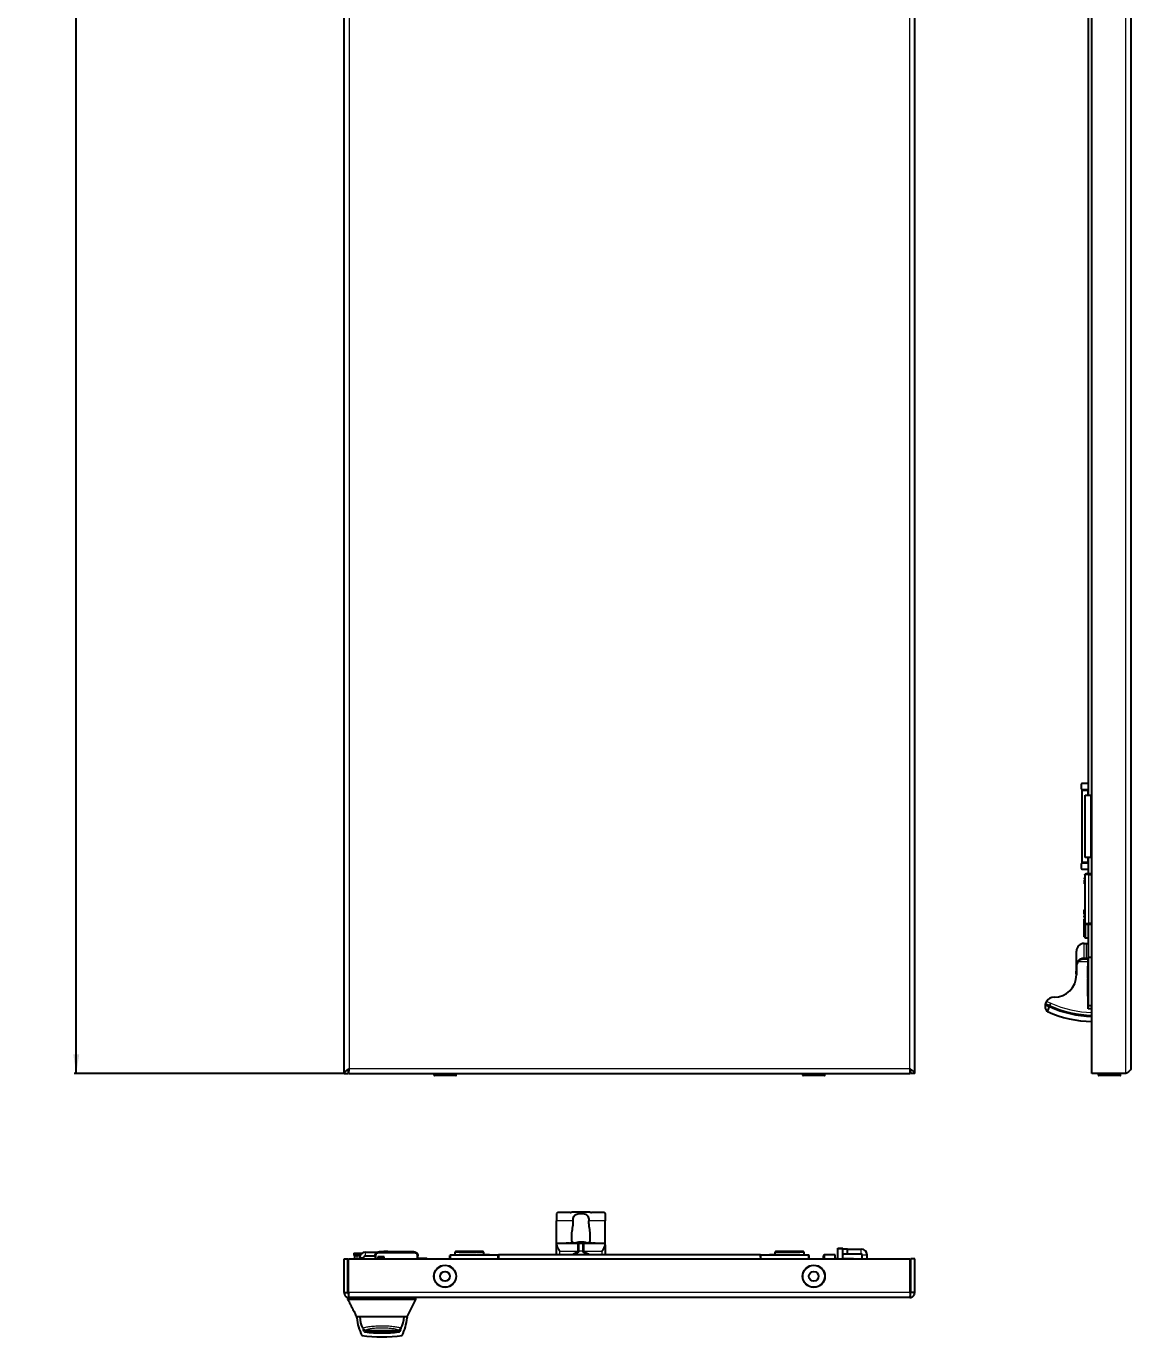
# Model space of a CAD drawing. Header units: millimetres. Extents: x -52 to 1183, y -1011 to 1043.
# Drawn here: x -52 to 517, y -1011 to -336 of the extents above; entities that cross this region are included whole.
import ezdxf

# ---------------------------------------------------------------- set-up
doc = ezdxf.new("R2010")
doc.units = ezdxf.units.MM
doc.layers.add('FORMAT', color=7, linetype='Continuous')
doc.styles.add('SLDTEXTSTYLE0', font='TXT', dxfattribs={"width": 0.75})
doc.dimstyles.new('SLDDIMSTYLE0', dxfattribs={"dimtxt": 20, "dimasz": 10, "dimexe": 0, "dimexo": 0.0625, "dimgap": 5, "dimtad": 2, "dimdec": 1, "dimrnd": 1e-09, "dimzin": 12, "dimdsep": 46, "dimtxsty": 'SLDTEXTSTYLE0', "dimsah": 1, "dimcen": 0.09, "dimadec": 0, "dimazin": 3, "dimtfac": 1, "dimtofl": 0, "dimtmove": 0, "dimatfit": 3, "dimfxl": 0, "dimfrac": 2, "dimtolj": 1, "dimtzin": 12, "dimarcsym": 0})

# ---------------------------------------------------------------- blocks, each defined once
blk = doc.blocks.new('_D_1')
at = {"layer": 'FORMAT'}
for p, q in [((111.94, 879.37), (-27.05, 879.37)), ((-26.05, -875.63), (-26.05, 879.37)), ((111.94, -875.63), (-27.05, -875.63))]:
    blk.add_line(p, q, dxfattribs=at)
for points in [[(-26.05, 879.37), (-27.59, 869.37), (-24.51, 869.37)], [(-26.05, -875.63), (-24.51, -865.63), (-27.59, -865.63)]]:
    blk.add_solid(points, dxfattribs=at)
at = {"layer": 'FORMAT', "insert": (-51.83, 38.85), "char_height": 20, "attachment_point": 1, "rotation": 90, "style": 'SLDTEXTSTYLE0'}
blk.add_mtext('1755', dxfattribs=at)

msp = doc.modelspace()

# ---------------------------------------------------------------- linework, layer by layer
at = {"color": 7, "linetype": 'Continuous', "lineweight": 25}
for p, q in [((111.95, -875.63), (111.95, 879.37)), ((405.95, -875.63), (405.95, 879.37)), ((497.27, -875.63), (497.27, 879.37)), ((517.27, -75.63), (517.27, -873.03)), ((495.27, -323.63), (495.27, -732.13)), ((491.72, -726.63), (491.72, -728.63)), ((495.27, -726.13), (492.22, -726.13)), ((492.22, -729.13), (495.27, -729.13)), ((492.22, -729.13), (492.22, -729.43)), ((492.22, -766.83), (492.22, -729.43)), ((492.22, -729.43), (495.22, -729.43)), ((494.72, -729.13), (494.72, -729.43)), ((495.22, -729.43), (495.27, -729.43)), ((493.77, -764.13), (493.77, -732.13)), ((493.77, -732.13), (496.77, -732.13)), ((497.27, -732.13), (496.77, -732.13)), ((491.72, -767.63), (491.72, -769.63)), ((495.22, -766.83), (492.22, -766.83)), ((492.22, -766.83), (492.22, -767.13)), ((495.27, -767.13), (492.22, -767.13)), ((492.22, -770.13), (495.27, -770.13)), ((496.77, -764.13), (493.77, -764.13)), ((494.72, -766.83), (494.72, -767.13)), ((495.27, -766.83), (495.22, -766.83)), ((495.27, -764.13), (495.27, -772.63)), ((496.77, -764.13), (497.27, -764.13)), ((493.67, -773.13), (493.67, -798.13)), ((497.27, -772.63), (495.67, -772.63)), ((493.77, -790.63), (493.27, -791.13)), ((493.27, -793.38), (493.27, -791.13)), ((493.27, -794.94), (493.27, -794.22)), ((493.27, -798.13), (493.27, -795.9)), ((493.27, -805.13), (493.27, -798.13)), ((493.77, -798.13), (493.77, -805.63)), ((495.27, -798.63), (495.27, -815.63)), ((495.67, -798.63), (497.16, -798.63)), ((493.27, -805.13), (493.77, -805.63)), ((493.27, -808.48), (493.3, -808.48)), ((493.27, -808.48), (493.27, -808.48)), ((493.3, -808.48), (494.26, -808.48)), ((493.77, -805.63), (495.27, -805.63)), ((494.26, -808.48), (495.27, -808.48)), ((489.27, -818.42), (489.27, -812.48)), ((489.27, -818.42), (489.27, -812.48)), ((493.27, -816.48), (495.27, -816.48)), ((495.27, -815.63), (495.57, -815.63)), ((495.27, -840.33), (495.27, -815.93)), ((495.57, -815.63), (496.22, -815.63)), ((496.22, -815.63), (497.27, -815.63)), ((489.16, -822.63), (489.17, -822.63)), ((489.17, -820.81), (489.27, -820.81)), ((489.17, -820.94), (489.27, -820.94)), ((489.17, -820.94), (489.17, -822.5)), ((489.17, -822.5), (489.27, -822.5)), ((489.17, -822.63), (489.27, -822.63)), ((489.17, -822.7), (489.27, -822.7)), ((489.17, -822.83), (489.27, -822.83)), ((489.17, -823.83), (489.17, -822.83)), ((489.17, -824.33), (489.17, -823.83)), ((489.17, -823.83), (489.27, -823.83)), ((489.27, -820.48), (489.27, -818.42)), ((489.27, -820.48), (489.27, -824.73)), ((495.07, -820.28), (495.27, -820.28)), ((495.07, -823.24), (495.07, -820.28)), ((495.07, -825.23), (495.07, -823.24)), ((495.07, -823.24), (495.27, -823.24)), ((489.17, -824.33), (489.27, -824.33)), ((495.05, -826.67), (495.27, -826.67)), ((495.07, -829.83), (495.05, -829.83)), ((495.07, -825.23), (495.27, -825.23)), ((495.07, -826.58), (495.07, -825.23)), ((495.07, -826.58), (495.27, -826.58)), ((495.07, -828.24), (495.07, -826.84)), ((495.07, -829.29), (495.07, -828.24)), ((495.07, -828.24), (495.27, -828.24)), ((495.07, -829.29), (495.27, -829.29)), ((495.07, -831.16), (495.07, -829.29)), ((495.07, -831.16), (495.27, -831.16)), ((495.07, -831.96), (495.07, -831.16)), ((495.07, -831.96), (495.27, -831.96)), ((495.07, -835.77), (495.27, -835.77)), ((475.54, -840.66), (473.38, -839.77)), ((495.27, -842.28), (495.27, -840.33)), ((497.27, -842.28), (495.27, -842.28)), ((497.27, -840.63), (495.57, -840.63)), ((111.95, -875.63), (113.95, -875.63)), ((114.25, -875.63), (114.25, -873.63)), ((114.25, -875.63), (403.65, -875.63)), ((158.2, -875.63), (158.2, -876.38)), ((166.96, -876.63), (158.45, -876.63)), ((169.45, -876.63), (166.96, -876.63)), ((169.7, -876.38), (169.7, -875.63)), ((348.2, -875.63), (348.2, -876.38)), ((359.45, -876.63), (348.45, -876.63)), ((359.7, -876.38), (359.7, -875.63)), ((403.65, -873.63), (403.65, -875.63)), ((405.95, -875.63), (403.95, -875.63)), ((514.67, -875.63), (497.27, -875.63)), ((500.52, -875.63), (500.52, -876.38)), ((511.77, -876.63), (500.77, -876.63)), ((512.02, -876.38), (512.02, -875.63)), ((221.45, -947.75), (221.45, -951.59)), ((221.45, -963.09), (221.45, -951.59)), ((228.47, -947.19), (222.95, -947.19)), ((229.36, -947.14), (228.84, -947.15)), ((238.55, -947.09), (229.36, -947.09)), ((239.07, -947.15), (238.55, -947.14)), ((244.95, -947.19), (239.44, -947.19)), ((246.45, -947.75), (246.45, -951.59)), ((246.45, -963.09), (246.45, -951.59)), ((229.1, -958.87), (229.1, -961.46)), ((238.8, -961.46), (238.8, -958.87)), ((221.45, -963.96), (221.45, -963.09)), ((221.45, -963.09), (234.95, -963.09)), ((221.45, -969.09), (221.45, -963.96)), ((226.33, -962.99), (226.33, -963.09)), ((226.48, -962.99), (226.48, -963.09)), ((226.6, -962.99), (226.6, -963.09)), ((227.4, -962.99), (226.6, -962.99)), ((227.4, -962.99), (227.4, -963.09)), ((227.56, -962.99), (227.56, -963.09)), ((227.67, -962.99), (227.67, -963.09)), ((228.01, -962.99), (228.01, -963.09)), ((228.19, -962.99), (228.19, -963.09)), ((228.73, -962.99), (228.73, -963.09)), ((229.21, -962.99), (229.21, -963.09)), ((229.38, -962.99), (229.38, -963.09)), ((229.83, -962.99), (229.83, -963.09)), ((229.97, -962.99), (229.97, -963.09)), ((230.09, -962.99), (230.09, -963.09)), ((230.41, -962.99), (230.41, -963.09)), ((231.68, -962.99), (230.57, -962.99)), ((231.68, -962.99), (231.68, -963.09)), ((231.82, -962.99), (231.82, -963.09)), ((232.01, -962.99), (232.01, -963.09)), ((232.02, -962.99), (232.02, -963.09)), ((232.62, -962.99), (232.02, -962.99)), ((232.62, -962.99), (232.62, -963.09)), ((232.88, -962.76), (232.86, -962.53)), ((232.93, -962.77), (232.9, -962.46)), ((232.91, -962.62), (232.92, -962.53)), ((233.51, -962.99), (232.94, -962.99)), ((232.95, -967.09), (232.95, -963.09)), ((232.95, -963.09), (234.95, -963.09)), ((233.51, -962.99), (233.51, -963.09)), ((233.52, -962.99), (233.52, -963.09)), ((233.53, -962.99), (233.7, -962.99)), ((233.7, -962.99), (233.7, -962.99)), ((233.7, -962.99), (233.7, -963.09)), ((233.72, -962.99), (233.72, -963.09)), ((233.73, -962.49), (233.73, -962.46)), ((233.88, -962.99), (233.88, -963.09)), ((234.67, -962.99), (233.88, -962.99)), ((234.67, -962.99), (234.67, -963.09)), ((234.82, -962.99), (234.82, -963.09)), ((234.93, -963.02), (235.22, -963.01)), ((234.94, -962.99), (234.94, -963.09)), ((234.95, -963.09), (234.95, -967.09)), ((235.01, -962.53), (235.01, -962.46)), ((235.37, -962.65), (235.38, -962.53)), ((235.37, -962.99), (235.37, -963.09)), ((235.45, -963.09), (246.45, -963.09)), ((235.49, -962.99), (235.49, -963.09)), ((235.86, -962.99), (235.86, -963.09)), ((236.11, -962.99), (236.11, -963.09)), ((236.23, -962.99), (236.23, -963.09)), ((236.38, -962.99), (236.38, -963.09)), ((236.5, -962.99), (236.5, -963.09)), ((236.93, -962.99), (236.93, -963.09)), ((236.95, -962.99), (236.93, -962.99)), ((236.96, -962.99), (236.96, -963.09)), ((236.99, -962.99), (236.99, -963.09)), ((237.16, -962.99), (237.16, -963.09)), ((237.51, -962.99), (237.51, -963.09)), ((238, -962.99), (238, -963.09)), ((238.2, -962.99), (238.2, -963.09)), ((238.54, -962.99), (238.54, -963.09)), ((238.69, -962.99), (238.69, -963.09)), ((239.76, -962.99), (238.69, -962.99)), ((239.76, -962.99), (239.76, -963.09)), ((240.07, -962.99), (240.07, -963.09)), ((240.23, -962.99), (240.23, -963.09)), ((240.61, -962.99), (240.61, -963.09)), ((241.36, -962.99), (240.61, -962.99)), ((241.36, -962.99), (241.36, -963.09)), ((246.45, -963.96), (246.45, -963.09)), ((246.45, -963.96), (246.45, -969.09)), ((366.4, -965.54), (368.9, -965.54)), ((366.4, -966.04), (366.4, -965.54)), ((366.4, -971.09), (366.4, -966.04)), ((368.9, -965.54), (368.9, -966.04)), ((368.9, -971.09), (368.9, -966.04)), ((369.4, -966.04), (368.9, -966.08)), ((371.4, -966.04), (369.4, -966.04)), ((371.4, -966.04), (378.4, -966.04)), ((371.4, -968.54), (371.4, -966.04)), ((111.95, -971.09), (113.95, -971.09)), ((111.95, -988.49), (111.95, -971.09)), ((113.95, -988.49), (113.95, -971.09)), ((114.25, -971.09), (403.65, -971.09)), ((114.25, -988.49), (114.25, -971.09)), ((116.95, -968.19), (118.95, -968.19)), ((116.95, -968.19), (116.95, -969.09)), ((118.95, -969.49), (117.35, -969.49)), ((117.55, -971.09), (117.45, -969.49)), ((118.95, -968.19), (121.15, -968.19)), ((120.16, -969.49), (118.95, -969.49)), ((119.95, -971.09), (119.95, -970.59)), ((121.95, -971.09), (121.95, -970.59)), ((122.95, -967.59), (129.45, -967.59)), ((122.95, -969.59), (127.95, -969.59)), ((127.95, -969.49), (127.95, -971.09)), ((132.55, -970.04), (129.35, -970.04)), ((129.35, -970.04), (129.35, -971.09)), ((129.35, -970.79), (132.55, -970.79)), ((147.95, -967.49), (129.95, -967.49)), ((132.55, -971.09), (132.55, -970.04)), ((149.95, -971.09), (149.95, -969.49)), ((154.35, -970.89), (149.95, -970.89)), ((166.45, -971.09), (166.45, -969.39)), ((166.75, -969.09), (191.15, -969.09)), ((169.45, -967.09), (168.95, -967.59)), ((168.95, -967.59), (168.95, -969.09)), ((183.95, -967.59), (168.95, -967.59)), ((169.45, -967.09), (183.45, -967.09)), ((171.31, -968.89), (171.31, -969.09)), ((175.12, -968.89), (175.12, -969.09)), ((175.12, -968.89), (175.92, -968.89)), ((175.92, -968.89), (175.92, -969.09)), ((175.92, -968.89), (177.8, -968.89)), ((177.25, -968.89), (177.25, -968.86)), ((177.8, -968.89), (177.8, -969.09)), ((177.8, -968.89), (178.84, -968.89)), ((178.84, -968.89), (178.84, -969.09)), ((178.84, -968.89), (180.25, -968.89)), ((180.41, -968.86), (180.41, -969.09)), ((180.5, -968.89), (180.5, -969.09)), ((180.5, -968.89), (181.86, -968.89)), ((181.86, -968.89), (181.86, -969.09)), ((181.86, -968.89), (183.85, -968.89)), ((183.95, -967.59), (183.45, -967.09)), ((183.85, -968.89), (183.85, -969.09)), ((183.85, -968.89), (186.81, -968.89)), ((183.95, -968.89), (183.95, -967.59)), ((186.81, -968.89), (186.81, -969.09)), ((326.45, -969.09), (191.45, -969.09)), ((191.45, -969.09), (191.45, -969.39)), ((191.45, -969.39), (191.45, -970.18)), ((191.45, -970.18), (191.45, -971.09)), ((232.95, -967.09), (232.95, -967.12)), ((234.95, -967.12), (234.95, -967.09)), ((326.45, -969.09), (326.45, -969.39)), ((326.45, -970.18), (326.45, -969.39)), ((326.45, -970.18), (326.45, -971.09)), ((326.75, -969.09), (351.15, -969.09)), ((331.1, -968.89), (331.1, -969.09)), ((331.1, -968.89), (331.46, -968.89)), ((331.46, -968.89), (331.46, -969.09)), ((331.46, -968.89), (331.7, -968.89)), ((331.7, -968.89), (331.7, -969.09)), ((331.7, -968.89), (331.81, -968.89)), ((331.81, -968.89), (331.81, -969.09)), ((332.84, -968.89), (332.84, -969.09)), ((332.84, -968.89), (333.49, -968.89)), ((333.52, -968.89), (333.52, -969.09)), ((333.52, -968.89), (333.85, -968.89)), ((333.85, -968.89), (333.85, -969.09)), ((334.45, -967.09), (333.95, -967.59)), ((333.95, -967.59), (333.95, -968.89)), ((348.95, -967.59), (333.95, -967.59)), ((334.45, -967.09), (348.45, -967.09)), ((337.17, -969.09), (337.17, -968.86)), ((337.3, -968.89), (338.08, -968.89)), ((338.08, -968.89), (338.08, -969.09)), ((338.08, -968.89), (338.88, -968.89)), ((338.88, -968.89), (338.88, -969.09)), ((338.88, -968.89), (339.37, -968.89)), ((339.37, -968.89), (339.37, -969.09)), ((339.37, -968.89), (340.76, -968.89)), ((340.39, -968.86), (340.39, -968.89)), ((340.76, -968.89), (340.76, -969.09)), ((340.76, -968.89), (341.8, -968.89)), ((341.8, -968.89), (341.8, -969.09)), ((342.85, -968.89), (342.85, -969.09)), ((342.85, -968.89), (344.82, -968.89)), ((344.82, -968.89), (344.82, -969.09)), ((344.82, -968.89), (346.81, -968.89)), ((346.81, -968.89), (346.81, -969.09)), ((348.95, -967.59), (348.45, -967.09)), ((348.95, -969.09), (348.95, -967.59)), ((351.45, -969.39), (351.45, -971.09)), ((358.9, -971.09), (358.9, -969.64)), ((364.9, -969.04), (359.5, -969.04)), ((364.9, -971.09), (364.9, -969.04)), ((366.4, -971.04), (365.15, -971.04)), ((374.35, -971.04), (368.9, -971.04)), ((369.4, -968.54), (371.4, -968.54)), ((371.4, -968.54), (378.4, -968.54)), ((374.4, -971.09), (374.35, -971.04)), ((374.35, -971.09), (374.35, -971.04)), ((378.9, -971.09), (378.9, -969.04)), ((381.4, -971.09), (381.4, -969.04)), ((403.65, -988.49), (403.65, -971.09)), ((405.95, -971.09), (403.95, -971.09)), ((403.95, -988.49), (403.95, -971.09)), ((405.95, -988.49), (405.95, -971.09)), ((111.95, -988.49), (113.95, -988.49)), ((113.95, -992.09), (113.95, -991.09)), ((114.55, -991.09), (113.95, -991.09)), ((403.35, -991.09), (114.55, -991.09)), ((143.45, -992.09), (119.45, -992.09)), ((144.45, -1001.09), (148.98, -992.03)), ((148.95, -992.09), (148.95, -991.09)), ((405.95, -988.49), (403.95, -988.49)), ((120.86, -1001.09), (118.45, -1001.09)), ((118.49, -1001.09), (118.49, -1001.3)), ((142.05, -1001.09), (120.86, -1001.09)), ((144.45, -1001.09), (142.05, -1001.09)), ((144.42, -1001.3), (144.42, -1001.09)), ((125.62, -1008.07), (137.22, -1008.07)), ((125.62, -1008.07), (125.77, -1008.07))]:
    msp.add_line(p, q, dxfattribs=at)
at = {"color": 8, "linetype": 'Continuous', "lineweight": 18}
for p, q in [((514.67, -875.63), (514.67, 879.37)), ((403.35, -873.03), (403.35, 876.77)), ((114.55, -75.6), (114.55, -873.03)), ((495.22, -729.43), (495.22, -729.13)), ((495.22, -732.13), (495.22, -729.43)), ((496.77, -764.13), (496.77, -732.13)), ((495.22, -766.83), (495.22, -764.13)), ((495.22, -767.13), (495.22, -766.83)), ((495.67, -798.13), (495.67, -773.13)), ((495.67, -773.13), (497.27, -773.13)), ((497.27, -798.13), (495.67, -798.13)), ((493.3, -815.98), (493.3, -808.48)), ((494.26, -808.48), (494.26, -815.98)), ((489.27, -812.48), (489.27, -812.48)), ((493.27, -816.48), (493.27, -815.98)), ((493.27, -815.98), (493.3, -815.98)), ((493.3, -816.48), (493.3, -815.98)), ((493.3, -815.98), (494.26, -815.98)), ((494.26, -815.98), (495.27, -815.98)), ((495.27, -815.93), (495.57, -815.93)), ((495.57, -815.63), (495.57, -815.93)), ((495.57, -815.93), (495.57, -840.33)), ((497.27, -815.93), (495.57, -815.93)), ((495.27, -817.98), (490.15, -817.98)), ((495.07, -834.54), (495.27, -834.54)), ((473.94, -838.38), (476.14, -839.28)), ((495.27, -840.33), (495.57, -840.33)), ((495.57, -840.33), (495.57, -840.63)), ((495.57, -840.33), (497.27, -840.33)), ((114.55, -873.03), (403.35, -873.03)), ((158.2, -876.38), (167.1, -876.38)), ((167.1, -876.38), (169.7, -876.38)), ((348.2, -876.38), (359.7, -876.38)), ((500.52, -876.38), (512.02, -876.38)), ((229.86, -951.59), (221.45, -951.59)), ((246.45, -951.59), (238.05, -951.59)), ((230.57, -962.99), (230.57, -963.09)), ((232.45, -967.09), (232.45, -963.09)), ((235.45, -963.09), (235.45, -967.09)), ((368.9, -966.04), (366.4, -966.04)), ((378.4, -968.54), (378.4, -966.04)), ((116.95, -969.09), (118.95, -969.09)), ((118.46, -969.49), (118.55, -971.09)), ((118.95, -968.19), (118.95, -969.09)), ((118.95, -969.49), (118.95, -969.09)), ((118.95, -969.09), (120.36, -969.09)), ((121.95, -970.59), (119.95, -970.59)), ((122.95, -969.59), (122.95, -967.59)), ((128.45, -971.09), (128.45, -969.49)), ((132.55, -970.24), (129.35, -970.24)), ((129.95, -967.99), (147.95, -967.99)), ((149.45, -969.49), (149.45, -971.09)), ((154.35, -971.09), (154.35, -970.89)), ((166.75, -969.39), (166.45, -969.39)), ((166.75, -969.09), (166.75, -969.39)), ((166.75, -969.39), (166.75, -971.09)), ((191.15, -969.39), (166.75, -969.39)), ((172.55, -968.89), (172.55, -969.09)), ((191.15, -969.09), (191.15, -969.39)), ((191.15, -971.09), (191.15, -969.39)), ((191.45, -969.39), (191.15, -969.39)), ((222.95, -967.09), (232.45, -967.09)), ((222.95, -967.09), (222.95, -969.09)), ((232.09, -967.6), (232.23, -968.08)), ((232.45, -967.12), (232.45, -967.09)), ((232.45, -967.09), (232.95, -967.09)), ((232.45, -967.12), (232.95, -967.12)), ((234.95, -967.09), (232.95, -967.09)), ((234.95, -967.09), (235.45, -967.09)), ((234.95, -967.12), (235.45, -967.12)), ((235.45, -967.09), (235.45, -967.12)), ((235.45, -967.09), (244.95, -967.09)), ((235.68, -968.08), (235.82, -967.6)), ((244.95, -969.09), (244.95, -967.09)), ((326.75, -969.39), (326.45, -969.39)), ((326.75, -969.39), (326.75, -969.09)), ((326.75, -969.39), (326.75, -971.09)), ((351.15, -969.39), (326.75, -969.39)), ((335.58, -968.89), (335.58, -969.09)), ((351.15, -969.09), (351.15, -969.39)), ((351.15, -971.09), (351.15, -969.39)), ((351.45, -969.39), (351.15, -969.39)), ((359.5, -969.04), (359.5, -971.09)), ((365.15, -971.04), (365.15, -971.09)), ((378.9, -969.04), (381.4, -969.04)), ((403.65, -988.49), (114.25, -988.49)), ((119.45, -992.09), (119.45, -991.09)), ((143.45, -992.09), (143.45, -991.09))]:
    msp.add_line(p, q, dxfattribs=at)
at = {"color": 7, "linetype": 'Continuous', "lineweight": 25, "flags": 128}
for points in [[(403.95, -977.59), (403.82, -977.34), (403.65, -977.07)], [(403.65, -986.11), (403.82, -985.84), (403.95, -985.59)], [(122.34, -1008.52), (121.98, -1007.63), (121.87, -1007.35)], [(141.15, -1007.03), (140.93, -1007.63), (140.57, -1008.52)]]:
    msp.add_lwpolyline(points, dxfattribs=at)
at = {"color": 8, "linetype": 'Continuous', "lineweight": 18, "flags": 128}
for points in [[(403.65, -977.66), (403.95, -978.25), (403.95, -978.27)], [(403.95, -984.9), (403.95, -984.92), (403.65, -985.51)]]:
    msp.add_lwpolyline(points, dxfattribs=at)
at = {"color": 7, "linetype": 'Continuous', "lineweight": 25}
for centre, radius in [((163.95, -980.09), 5.75), ((163.95, -980.09), 2.5), ((353.95, -980.09), 5.75), ((353.95, -980.09), 2.5)]:
    msp.add_circle(centre, radius, dxfattribs=at)
at = {"color": 8, "linetype": 'Continuous', "lineweight": 18}
for centre in [(163.95, -980.09), (353.95, -980.09)]:
    msp.add_circle(centre, 5.5, dxfattribs=at)
at = {"color": 7, "linetype": 'Continuous', "lineweight": 25}
for centre, radius, start, end in [((492.22, -726.63), 0.5, 90, 180), ((492.22, -728.63), 0.5, 180, 270), ((492.22, -767.63), 0.5, 90, 180), ((492.22, -769.63), 0.5, 180, 270), ((493.27, -812.48), 4, 90, 180), ((493.27, -812.48), 4, 90, 180), ((495.57, -815.93), 0.3, 90, 180), ((493.27, -820.48), 4, 141.31781, 180), ((477.77, -824.73), 11.5, 270, 0), ((477.77, -840.73), 4.5, 90, 148.43185), ((498.27, -790.58), 58.2, 245.70354, 269.01549), ((498.27, -790.58), 55, 245.58594, 268.9582), ((495.57, -840.33), 0.3, 180, 270), ((158.45, -876.38), 0.25, 180, 270), ((169.45, -876.38), 0.25, 270, 0), ((348.45, -876.38), 0.25, 180, 270), ((359.45, -876.38), 0.25, 270, 0), ((500.77, -876.38), 0.25, 180, 270), ((511.77, -876.38), 0.25, 270, 0), ((233.95, -970.39), 8, 98.41771, 108.44436), ((233.98, -966.72), 4.34, 104.99458, 114.66368), ((232.64, -968.3), 5.54, 85.14071, 94.85929), ((232.99, -962.55), 0.133, 135.20997, 169.83797), ((234.01, -970.48), 8.03, 91.99978, 97.83609), ((234.36, -964.14), 1.85, 119.67191, 132.73716), ((234.43, -968.96), 6.5, 92.24647, 98.7173), ((233.48, -968.91), 6.45, 85.77538, 87.76397), ((233.9, -970.48), 8.03, 82.16391, 88.00022), ((233.8, -966.8), 4.43, 65.15746, 74.45727), ((234.89, -964.09), 1.64, 72.5824, 85.536), ((233.95, -970.39), 8, 70.1778, 81.58229), ((233.97, -969.42), 7.03, 70.80686, 78.43412), ((235.97, -965.12), 2.36, 82.549, 97.451), ((378.4, -969.04), 3, 0, 90), ((117.35, -969.09), 0.4, 180, 270), ((122.95, -970.59), 3, 90, 180), ((122.95, -970.59), 1, 90, 180), ((154.35, -971.49), 0.6, 41.81031, 90), ((166.75, -969.39), 0.3, 90, 180), ((191.15, -969.39), 0.3, 0, 90), ((233.95, -974.09), 6.25, 106.01339, 126.8699), ((231.95, -967.12), 1, 286.01339, 0), ((235.95, -967.12), 1, 180, 253.98661), ((233.95, -974.09), 6.25, 53.1301, 73.98661), ((326.75, -969.39), 0.3, 90, 180), ((351.15, -969.39), 0.3, 0, 90), ((359.5, -969.64), 0.6, 90, 180), ((365.15, -970.79), 0.25, 180, 270), ((369.4, -969.04), 0.5, 90, 180), ((378.4, -969.04), 0.5, 360, 90), ((396.45, -981.59), 7.5, 343.7398, 16.2602), ((110.52, -1001.3), 7.98, 358.26695, 359.99994), ((145.34, -998.73), 27, 185.96099, 206.16954), ((131.45, -1001.09), 11.4, 180, 210.87421), ((131.45, -1001.09), 11.4, 329.05608, 0), ((117.57, -998.73), 27, 333.83046, 354.03918), ((152.39, -1001.3), 7.98, 180, 181.7325), ((131.45, -929.3), 82, 262.75342, 277.24658), ((122.8, -1008.32), 0.5, 203.04365, 263.74905), ((131.45, -929.3), 80, 263.74905, 276.25095), ((140.11, -1008.32), 0.5, 276.25095, 336.95635)]:
    msp.add_arc(centre, radius, start, end, dxfattribs=at)
at = {"color": 8, "linetype": 'Continuous', "lineweight": 18}
for centre, radius, start, end in [((493.27, -820.48), 4.5, 90, 152.71955), ((493.77, -815.99), 0.491, 271.15589, 1.11103), ((498.27, -790.58), 55.65, 245.60841, 268.97035), ((498.27, -790.58), 53.5, 245.55903, 268.92899), ((233.95, -974.09), 6.75, 106.01339, 132.20545), ((231.95, -967.12), 0.5, 286.01339, 0), ((235.95, -967.12), 0.5, 180, 253.98661), ((233.95, -974.09), 6.75, 47.79455, 73.98661)]:
    msp.add_arc(centre, radius, start, end, dxfattribs=at)
at = {"color": 7, "linetype": 'Continuous', "lineweight": 25}
for points, knots in [([(493.37, -775.13), (493.37, -775.07), (493.37, -774.99), (493.37, -774.9), (493.37, -774.81), (493.37, -774.68), (493.37, -774.65), (493.37, -774.63)], [0, 0, 0, 0, 0.124693, 0.187182, 0.249773, 0.500039, 1, 1, 1, 1]), ([(493.37, -775.34), (493.37, -775.33), (493.37, -775.33), (493.37, -775.32), (493.37, -775.31), (493.37, -775.28), (493.37, -775.24), (493.37, -775.2), (493.37, -775.16), (493.37, -775.14), (493.37, -775.13)], [0, 0, 0, 0, 0.128825, 0.180169, 0.243397, 0.36986, 0.499864, 0.749649, 0.843476, 1, 1, 1, 1]), ([(493.37, -776.84), (493.37, -776.77), (493.37, -776.61), (493.37, -776.39), (493.37, -776.21), (493.37, -776.05), (493.37, -775.94), (493.37, -775.93), (493.37, -775.92)], [0, 0, 0, 0, 0.125049, 0.249886, 0.370856, 0.49982, 0.749609, 1, 1, 1, 1]), ([(493.37, -777.69), (493.37, -777.68), (493.37, -777.67), (493.37, -777.58), (493.37, -777.49), (493.37, -777.36), (493.37, -777.15), (493.37, -776.97), (493.37, -776.84)], [0, 0, 0, 0, 0.25007, 0.379181, 0.500499, 0.62417, 0.750842, 1, 1, 1, 1]), ([(493.37, -793.57), (493.37, -793.58), (493.37, -793.59), (493.37, -793.67), (493.37, -793.77), (493.37, -793.9), (493.37, -794.11), (493.37, -794.29), (493.37, -794.41)], [0, 0, 0, 0, 0.25007, 0.379559, 0.500499, 0.624556, 0.750843, 1, 1, 1, 1]), ([(493.37, -794.41), (493.37, -794.45), (493.37, -794.53), (493.37, -794.69), (493.37, -794.87), (493.37, -795.05), (493.37, -795.21), (493.37, -795.32), (493.37, -795.33), (493.37, -795.34)], [0, 0, 0, 0, 0.0626366, 0.1252782, 0.2500723, 0.3748405, 0.4999941, 0.7496958, 1, 1, 1, 1]), ([(493.37, -795.92), (493.37, -795.92), (493.37, -795.93), (493.37, -795.94), (493.37, -795.95), (493.37, -795.97), (493.37, -796.03), (493.37, -796.09), (493.37, -796.13)], [0, 0, 0, 0, 0.13107, 0.182437, 0.243796, 0.371388, 0.500442, 1, 1, 1, 1]), ([(493.37, -796.13), (493.37, -796.16), (493.37, -796.21), (493.37, -796.29), (493.37, -796.36), (493.37, -796.45), (493.37, -796.58), (493.37, -796.61), (493.37, -796.63)], [0, 0, 0, 0, 0.062686, 0.125173, 0.187628, 0.250185, 0.500314, 1, 1, 1, 1]), ([(490.15, -817.98), (490.32, -817.79), (490.75, -817.32), (491.69, -816.74), (492.58, -816.5), (493.16, -816.48), (493.27, -816.48), (493.27, -816.48)], [0, 0, 0, 0, 0.19414, 0.485275, 0.898779, 0.996769, 1, 1, 1, 1]), ([(489.17, -820.81), (489.17, -820.81), (489.17, -820.81), (489.17, -820.84), (489.17, -820.89), (489.17, -820.93), (489.17, -820.94)], [0, 0, 0, 0, 0.280836, 0.55925, 0.779182, 1, 1, 1, 1]), ([(489.17, -822.5), (489.17, -822.52), (489.17, -822.55), (489.17, -822.6), (489.17, -822.63), (489.17, -822.63), (489.17, -822.63)], [0, 0, 0, 0, 0.280953, 0.559391, 0.779073, 1, 1, 1, 1]), ([(489.17, -822.56), (489.17, -822.59), (489.17, -822.63), (489.17, -822.7), (489.17, -822.7), (489.17, -822.7)], [0, 0, 0, 0, 0.280801, 0.559621, 1, 1, 1, 1]), ([(489.27, -820.41), (489.27, -820.41), (489.27, -820.41), (489.27, -820.4), (489.27, -820.39), (489.27, -820.3), (489.27, -819.97), (489.27, -819.34), (489.27, -818.74), (489.27, -818.42)], [0, 0, 0, 0, 0.00167, 0.003889, 0.009531, 0.034361, 0.132751, 0.526214, 1, 1, 1, 1]), ([(495.07, -834.54), (495.07, -834.16), (495.07, -833.46), (495.07, -832.61), (495.07, -832.16), (495.07, -832.13)], [0, 0, 0, 0, 0.522437, 0.975649, 1, 1, 1, 1]), ([(495.07, -835.77), (495.07, -835.59), (495.07, -835.25), (495.07, -834.76), (495.07, -834.54)], [0, 0, 0, 0, 0.5368, 1, 1, 1, 1]), ([(474.32, -843.61), (474.29, -843.59), (474.21, -843.49), (473.75, -842.85), (473.23, -841.66), (473.3, -840.49), (473.33, -840)], [0, 0, 0, 0, 0.101651, 0.345128, 0.729048, 1, 1, 1, 1]), ([(473.38, -839.77), (473.37, -839.82), (473.35, -839.89), (473.33, -839.98), (473.33, -840)], [0, 0, 0, 0, 0.789403, 1, 1, 1, 1]), ([(475.29, -841.26), (475.29, -841.26), (475.29, -841.25), (475.29, -841.24), (475.27, -841.21), (475.16, -841.11), (474.66, -840.79), (474.02, -840.42), (473.48, -840.09), (473.33, -840)], [0, 0, 0, 0, 0.003748, 0.008698, 0.018275, 0.054741, 0.199177, 0.774578, 1, 1, 1, 1]), ([(473.38, -839.77), (473.38, -839.75), (473.39, -839.72), (473.45, -839.47), (473.57, -839.11), (473.74, -838.72), (473.88, -838.47), (473.94, -838.38)], [0, 0, 0, 0, 0.2129, 0.425707, 0.640613, 0.853382, 1, 1, 1, 1]), ([(474.32, -843.61), (474.33, -843.57), (474.37, -843.48), (474.61, -842.91), (474.94, -842.12), (475.2, -841.49), (475.29, -841.26)], [0, 0, 0, 0, 0.237351, 0.529954, 0.830331, 1, 1, 1, 1]), ([(475.54, -840.66), (475.55, -840.65), (475.56, -840.62), (475.66, -840.38), (475.81, -840.03), (475.98, -839.65), (476.09, -839.4), (476.13, -839.3), (476.14, -839.28)], [0, 0, 0, 0, 0.214635, 0.429269, 0.643917, 0.858595, 0.982146, 1, 1, 1, 1]), ([(114.55, -873.03), (114.21, -873.25), (113.87, -873.46), (113.24, -873.9), (112.96, -874.11), (112.48, -874.55), (112.28, -874.76), (112.02, -875.2), (111.95, -875.41), (111.95, -875.63)], [0, 0, 0, 0, 0.25, 0.25, 0.5, 0.5, 0.75, 0.75, 1, 1, 1, 1]), ([(114.55, -873.03), (114.4, -873.46), (114.24, -873.9), (114.02, -874.76), (113.95, -875.2), (113.95, -875.63)], [0, 0, 0, 0, 0.5, 0.5, 1, 1, 1, 1]), ([(114.25, -873.63), (114.3, -873.63), (114.35, -873.56), (114.45, -873.34), (114.5, -873.19), (114.55, -873.03)], [0, 0, 0, 0, 0.5, 0.5, 1, 1, 1, 1]), ([(114.25, -875.63), (114.28, -875.63), (114.3, -875.56), (114.35, -875.3), (114.38, -875.11), (114.43, -874.63), (114.45, -874.34), (114.5, -873.71), (114.53, -873.37), (114.55, -873.03)], [0, 0, 0, 0, 0.25, 0.25, 0.5, 0.5, 0.75, 0.75, 1, 1, 1, 1]), ([(403.35, -873.03), (403.4, -873.19), (403.45, -873.34), (403.55, -873.56), (403.6, -873.63), (403.65, -873.63)], [0, 0, 0, 0, 0.5, 0.5, 1, 1, 1, 1]), ([(403.35, -873.03), (403.38, -873.37), (403.4, -873.71), (403.45, -874.34), (403.48, -874.63), (403.53, -875.11), (403.55, -875.3), (403.6, -875.56), (403.63, -875.63), (403.65, -875.63)], [0, 0, 0, 0, 0.25, 0.25, 0.5, 0.5, 0.75, 0.75, 1, 1, 1, 1]), ([(403.95, -875.63), (403.95, -875.2), (403.89, -874.76), (403.67, -873.9), (403.51, -873.46), (403.35, -873.03)], [0, 0, 0, 0, 0.5, 0.5, 1, 1, 1, 1]), ([(405.95, -875.63), (405.95, -875.41), (405.89, -875.2), (405.63, -874.76), (405.43, -874.55), (404.95, -874.11), (404.66, -873.9), (404.03, -873.46), (403.69, -873.25), (403.35, -873.03)], [0, 0, 0, 0, 0.25, 0.25, 0.5, 0.5, 0.75, 0.75, 1, 1, 1, 1]), ([(517.27, -873.03), (517.27, -873.25), (517.2, -873.46), (516.94, -873.9), (516.75, -874.11), (516.27, -874.55), (515.98, -874.76), (515.35, -875.2), (515.01, -875.41), (514.67, -875.63)], [0, 0, 0, 0, 0.25, 0.25, 0.5, 0.5, 0.75, 0.75, 1, 1, 1, 1]), ([(222.95, -947.19), (222.79, -947.2), (222.45, -947.2), (222, -947.26), (221.66, -947.38), (221.48, -947.55), (221.46, -947.7), (221.45, -947.75)], [0, 0, 0, 0, 0.2129, 0.425707, 0.640613, 0.853382, 1, 1, 1, 1]), ([(228.47, -947.19), (228.57, -947.18), (228.71, -947.17), (228.82, -947.15), (228.84, -947.15)], [0, 0, 0, 0, 0.789403, 1, 1, 1, 1]), ([(229.86, -951.59), (229.81, -952.59), (229.7, -954.73), (229.18, -957.17), (229.12, -958.48), (229.1, -958.87)], [0, 0, 0, 0, 0.378823, 0.812228, 1, 1, 1, 1]), ([(229.86, -951.59), (229.88, -951.17), (229.92, -950.35), (230.29, -949.25), (230.94, -948.44), (231.86, -947.95), (233.01, -947.71), (234.34, -947.66), (235.69, -947.83), (236.81, -948.3), (237.54, -949.11), (237.93, -950.13), (238.04, -951), (238.05, -951.49), (238.05, -951.59)], [0, 0, 0, 0, 0.088505, 0.177138, 0.262858, 0.344694, 0.430485, 0.525193, 0.625645, 0.723911, 0.812494, 0.894483, 0.978997, 1, 1, 1, 1]), ([(238.8, -958.87), (238.72, -957.96), (238.55, -956.1), (238.08, -953.51), (238.05, -951.97), (238.05, -951.59)], [0, 0, 0, 0, 0.417668, 0.852903, 1, 1, 1, 1]), ([(239.07, -947.15), (239.09, -947.15), (239.2, -947.17), (239.33, -947.18), (239.44, -947.19)], [0, 0, 0, 0, 0.161974, 1, 1, 1, 1]), ([(246.45, -947.75), (246.44, -947.67), (246.41, -947.51), (246.17, -947.35), (245.81, -947.25), (245.39, -947.2), (245.09, -947.19), (244.95, -947.19)], [0, 0, 0, 0, 0.2056827, 0.4113459, 0.6186494, 0.8323389, 1, 1, 1, 1]), ([(221.45, -963.96), (221.48, -964.14), (221.54, -964.56), (222, -965.51), (222.53, -966.4), (222.88, -966.97), (222.95, -967.08), (222.95, -967.09)], [0, 0, 0, 0, 0.19414, 0.485275, 0.898779, 0.996769, 1, 1, 1, 1]), ([(226.48, -962.99), (226.45, -962.99), (226.41, -962.99), (226.36, -962.99), (226.33, -962.99), (226.33, -962.99), (226.33, -962.99)], [0, 0, 0, 0, 0.280836, 0.55925, 0.779182, 1, 1, 1, 1]), ([(226.6, -962.99), (226.59, -962.99), (226.59, -962.99), (226.57, -962.99), (226.52, -962.99), (226.49, -962.99), (226.48, -962.99)], [0, 0, 0, 0, 0.280888, 0.559482, 0.77927, 1, 1, 1, 1]), ([(227.56, -962.99), (227.54, -962.99), (227.51, -962.99), (227.45, -962.99), (227.42, -962.99), (227.4, -962.99)], [0, 0, 0, 0, 0.280638, 0.560877, 1, 1, 1, 1]), ([(227.67, -962.99), (227.67, -962.99), (227.67, -962.99), (227.64, -962.99), (227.6, -962.99), (227.57, -962.99), (227.56, -962.99)], [0, 0, 0, 0, 0.280941, 0.559114, 0.779089, 1, 1, 1, 1]), ([(228.19, -962.99), (228.13, -962.99), (228.03, -962.99), (228.01, -962.99), (228.01, -962.99)], [0, 0, 0, 0, 0.559312, 1, 1, 1, 1]), ([(228.73, -962.99), (228.67, -962.99), (228.55, -962.99), (228.35, -962.99), (228.25, -962.99), (228.19, -962.99)], [0, 0, 0, 0, 0.280496, 0.560765, 1, 1, 1, 1]), ([(229.21, -962.99), (229.14, -962.99), (229.01, -962.99), (228.82, -962.99), (228.73, -962.99)], [0, 0, 0, 0, 0.560137, 1, 1, 1, 1]), ([(229.1, -961.46), (229.15, -961.73), (229.23, -962.28), (230.02, -962.73), (231.02, -962.94), (231.79, -962.97), (232.07, -962.98)], [0, 0, 0, 0, 0.2891573, 0.5794111, 0.8475326, 1, 1, 1, 1]), ([(229.38, -962.99), (229.37, -962.99), (229.36, -962.99), (229.25, -962.99), (229.21, -962.99)], [0, 0, 0, 0, 0.559914, 1, 1, 1, 1]), ([(229.97, -962.99), (229.95, -962.99), (229.91, -962.99), (229.86, -962.99), (229.83, -962.99), (229.83, -962.99), (229.83, -962.99)], [0, 0, 0, 0, 0.2807653, 0.5591779, 0.7791749, 1, 1, 1, 1]), ([(230.09, -962.99), (230.09, -962.99), (230.09, -962.99), (230.07, -962.99), (230.02, -962.99), (229.99, -962.99), (229.97, -962.99)], [0, 0, 0, 0, 0.280828, 0.559417, 0.779393, 1, 1, 1, 1]), ([(230.57, -962.99), (230.54, -962.99), (230.5, -962.99), (230.44, -962.99), (230.41, -962.99), (230.41, -962.99), (230.41, -962.99)], [0, 0, 0, 0, 0.2809514, 0.5599669, 0.7794314, 1, 1, 1, 1]), ([(231.82, -962.99), (231.82, -962.99), (231.82, -962.99), (231.78, -962.99), (231.73, -962.99), (231.7, -962.99), (231.68, -962.99)], [0, 0, 0, 0, 0.2807125, 0.5587014, 0.7790455, 1, 1, 1, 1]), ([(232.02, -962.99), (232.02, -962.99), (232.01, -962.99), (232.01, -962.99), (232.01, -962.99)], [0, 0, 0, 0, 0.560081, 1, 1, 1, 1]), ([(232.45, -963.09), (232.46, -963.09), (232.46, -963.09), (232.46, -963.09), (232.48, -963.09), (232.51, -963.09), (232.63, -963.09), (232.85, -963.09), (232.92, -963.09), (232.95, -963.09)], [0, 0, 0, 0, 0.00167, 0.003889, 0.009531, 0.034361, 0.132751, 0.526214, 1, 1, 1, 1]), ([(232.79, -962.99), (232.77, -962.99), (232.73, -962.99), (232.65, -962.99), (232.63, -962.99), (232.62, -962.99)], [0, 0, 0, 0, 0.281226, 0.561522, 1, 1, 1, 1]), ([(233.52, -962.99), (233.52, -962.99), (233.52, -962.99), (233.52, -962.99), (233.51, -962.99)], [0, 0, 0, 0, 0.559504, 1, 1, 1, 1]), ([(233.88, -962.99), (233.85, -962.99), (233.81, -962.99), (233.75, -962.99), (233.72, -962.99), (233.72, -962.99), (233.72, -962.99)], [0, 0, 0, 0, 0.280855, 0.559718, 0.779518, 1, 1, 1, 1]), ([(234.82, -962.99), (234.79, -962.99), (234.75, -962.99), (234.7, -962.99), (234.68, -962.99), (234.67, -962.99), (234.67, -962.99)], [0, 0, 0, 0, 0.280813, 0.559099, 0.77917, 1, 1, 1, 1]), ([(234.94, -962.99), (234.94, -962.99), (234.93, -962.99), (234.91, -962.99), (234.86, -962.99), (234.83, -962.99), (234.82, -962.99)], [0, 0, 0, 0, 0.280912, 0.559405, 0.779108, 1, 1, 1, 1]), ([(234.95, -963.09), (234.99, -963.09), (235.07, -963.09), (235.33, -963.09), (235.45, -963.09), (235.45, -963.09)], [0, 0, 0, 0, 0.475461, 0.994056, 1, 1, 1, 1]), ([(235.37, -962.99), (235.35, -962.99), (235.3, -962.99), (235.25, -962.99), (235.23, -962.99), (235.23, -962.99), (235.22, -962.99)], [0, 0, 0, 0, 0.280888, 0.559023, 0.779155, 1, 1, 1, 1]), ([(235.49, -962.99), (235.49, -962.99), (235.49, -962.99), (235.46, -962.99), (235.41, -962.99), (235.38, -962.99), (235.37, -962.99)], [0, 0, 0, 0, 0.2809, 0.559498, 0.779148, 1, 1, 1, 1]), ([(235.86, -962.99), (235.8, -962.99), (235.69, -962.99), (235.56, -962.99), (235.5, -962.99), (235.49, -962.99), (235.49, -962.99)], [0, 0, 0, 0, 0.280935, 0.559487, 0.779245, 1, 1, 1, 1]), ([(236.11, -962.99), (236.07, -962.99), (235.99, -962.99), (235.9, -962.99), (235.86, -962.99)], [0, 0, 0, 0, 0.559441, 1, 1, 1, 1]), ([(235.95, -962.99), (236.39, -962.95), (237.3, -962.89), (238.24, -962.58), (238.74, -962.09), (238.78, -961.65), (238.8, -961.46)], [0, 0, 0, 0, 0.258101, 0.532051, 0.800559, 1, 1, 1, 1]), ([(236.23, -962.99), (236.23, -962.99), (236.22, -962.99), (236.14, -962.99), (236.11, -962.99)], [0, 0, 0, 0, 0.560313, 1, 1, 1, 1]), ([(236.38, -962.99), (236.35, -962.99), (236.31, -962.99), (236.26, -962.99), (236.23, -962.99), (236.23, -962.99), (236.23, -962.99)], [0, 0, 0, 0, 0.28091, 0.559174, 0.779166, 1, 1, 1, 1]), ([(236.5, -962.99), (236.49, -962.99), (236.49, -962.99), (236.47, -962.99), (236.42, -962.99), (236.39, -962.99), (236.38, -962.99)], [0, 0, 0, 0, 0.2808487, 0.55949, 0.7791576, 1, 1, 1, 1]), ([(236.99, -962.99), (236.98, -962.99), (236.97, -962.99), (236.96, -962.99), (236.96, -962.99)], [0, 0, 0, 0, 0.560691, 1, 1, 1, 1]), ([(237.16, -962.99), (237.12, -962.99), (237.06, -962.99), (237.01, -962.99), (236.99, -962.99)], [0, 0, 0, 0, 0.559542, 1, 1, 1, 1]), ([(237.51, -962.99), (237.44, -962.99), (237.32, -962.99), (237.21, -962.99), (237.16, -962.99)], [0, 0, 0, 0, 0.560514, 1, 1, 1, 1]), ([(238, -962.99), (237.92, -962.99), (237.79, -962.99), (237.6, -962.99), (237.51, -962.99)], [0, 0, 0, 0, 0.559217, 1, 1, 1, 1]), ([(238.2, -962.99), (238.19, -962.99), (238.18, -962.99), (238.05, -962.99), (238, -962.99)], [0, 0, 0, 0, 0.56034, 1, 1, 1, 1]), ([(238.69, -962.99), (238.67, -962.99), (238.63, -962.99), (238.57, -962.99), (238.54, -962.99), (238.54, -962.99), (238.54, -962.99)], [0, 0, 0, 0, 0.280872, 0.559701, 0.779382, 1, 1, 1, 1]), ([(240.23, -962.99), (240.18, -962.99), (240.08, -962.99), (240.07, -962.99), (240.07, -962.99)], [0, 0, 0, 0, 0.5589475, 1, 1, 1, 1]), ([(240.61, -962.99), (240.53, -962.99), (240.39, -962.99), (240.28, -962.99), (240.23, -962.99)], [0, 0, 0, 0, 0.559747, 1, 1, 1, 1]), ([(244.95, -967.09), (244.96, -967.08), (245.03, -966.97), (245.38, -966.4), (245.91, -965.51), (246.37, -964.56), (246.43, -964.14), (246.45, -963.96)], [0, 0, 0, 0, 0.003231, 0.101221, 0.514725, 0.80586, 1, 1, 1, 1]), ([(132.34, -967.19), (132.34, -967.19), (132.34, -967.19), (132.4, -967.19), (132.54, -967.19), (132.87, -967.19), (133.19, -967.19), (133.4, -967.19)], [0, 0, 0, 0, 0.124693, 0.187182, 0.249773, 0.500039, 1, 1, 1, 1]), ([(133.4, -967.19), (133.55, -967.19), (133.77, -967.19), (134.05, -967.19), (134.24, -967.19), (134.38, -967.19), (134.49, -967.19), (134.51, -967.19), (134.51, -967.19)], [0, 0, 0, 0, 0.250089, 0.382495, 0.500259, 0.622163, 0.750133, 1, 1, 1, 1]), ([(171.31, -968.89), (171.49, -968.89), (171.83, -968.89), (172.32, -968.89), (172.55, -968.89)], [0, 0, 0, 0, 0.5368, 1, 1, 1, 1]), ([(172.55, -968.89), (172.92, -968.89), (173.62, -968.89), (174.47, -968.89), (174.93, -968.89), (174.95, -968.89)], [0, 0, 0, 0, 0.522437, 0.975649, 1, 1, 1, 1]), ([(331.81, -968.89), (331.96, -968.89), (332.22, -968.89), (332.65, -968.89), (332.84, -968.89)], [0, 0, 0, 0, 0.5476433, 1, 1, 1, 1]), ([(333.85, -968.89), (334.19, -968.89), (334.82, -968.89), (335.34, -968.89), (335.58, -968.89)], [0, 0, 0, 0, 0.5368, 1, 1, 1, 1]), ([(335.58, -968.89), (335.91, -968.89), (336.52, -968.89), (337.08, -968.89), (337.12, -968.89), (337.13, -968.89)], [0, 0, 0, 0, 0.415678, 0.776277, 1, 1, 1, 1]), ([(341.98, -968.89), (342.02, -968.89), (342.31, -968.89), (342.6, -968.89), (342.85, -968.89)], [0, 0, 0, 0, 0.139498, 1, 1, 1, 1]), ([(111.95, -988.49), (111.95, -988.66), (111.97, -988.83), (112.04, -989.16), (112.09, -989.33), (112.22, -989.64), (112.3, -989.79), (112.49, -990.07), (112.6, -990.21), (112.84, -990.45), (112.97, -990.56), (113.25, -990.74), (113.4, -990.83), (113.88, -991.02), (114.21, -991.09), (114.55, -991.09)], [0, 0, 0, 0, 0.125, 0.125, 0.25, 0.25, 0.375, 0.375, 0.5, 0.5, 0.625, 0.625, 0.75, 0.75, 1, 1, 1, 1]), ([(113.93, -992.03), (114.31, -992.8), (115.12, -994.41), (116.24, -996.66), (117.38, -998.93), (118.08, -1000.35), (118.45, -1001.09)], [0, 0, 0, 0, 0.216327, 0.453955, 0.714745, 1, 1, 1, 1]), ([(113.95, -988.49), (113.95, -988.64), (114.02, -988.8), (114.24, -989.02), (114.4, -989.09), (114.55, -989.09)], [0, 0, 0, 0, 0.5, 0.5, 1, 1, 1, 1]), ([(119.45, -992.09), (118.84, -992.09), (117.6, -992.09), (115.95, -992.09), (114.71, -992.09), (114.05, -992.09), (113.98, -992.09), (113.95, -992.09)], [0, 0, 0, 0, 0.214694, 0.429388, 0.644082, 0.858775, 1, 1, 1, 1]), ([(114.55, -991.09), (114.53, -991.09), (114.5, -991.02), (114.45, -990.76), (114.43, -990.57), (114.38, -990.09), (114.35, -989.8), (114.3, -989.17), (114.28, -988.83), (114.25, -988.49)], [0, 0, 0, 0, 0.25, 0.25, 0.5, 0.5, 0.75, 0.75, 1, 1, 1, 1]), ([(148.95, -992.09), (148.89, -992.09), (148.77, -992.09), (147.82, -992.09), (146.43, -992.09), (144.88, -992.09), (143.86, -992.09), (143.45, -992.09)], [0, 0, 0, 0, 0.21469, 0.42938, 0.644073, 0.858767, 1, 1, 1, 1]), ([(403.35, -989.09), (403.51, -989.09), (403.67, -989.02), (403.89, -988.8), (403.95, -988.64), (403.95, -988.49)], [0, 0, 0, 0, 0.5, 0.5, 1, 1, 1, 1]), ([(403.35, -991.09), (403.53, -991.09), (403.7, -991.07), (404.03, -991), (404.19, -990.95), (404.51, -990.82), (404.66, -990.74), (404.94, -990.55), (405.07, -990.44), (405.32, -990.2), (405.42, -990.07), (405.61, -989.79), (405.69, -989.64), (405.89, -989.16), (405.95, -988.83), (405.95, -988.49)], [0, 0, 0, 0, 0.125, 0.125, 0.25, 0.25, 0.375, 0.375, 0.5, 0.5, 0.625, 0.625, 0.75, 0.75, 1, 1, 1, 1]), ([(403.65, -988.49), (403.63, -988.83), (403.6, -989.17), (403.55, -989.8), (403.53, -990.09), (403.48, -990.57), (403.45, -990.76), (403.4, -991.02), (403.38, -991.09), (403.35, -991.09)], [0, 0, 0, 0, 0.25, 0.25, 0.5, 0.5, 0.75, 0.75, 1, 1, 1, 1]), ([(121.69, -1006.97), (121.81, -1007.12), (122.04, -1007.43), (122.48, -1007.71), (122.89, -1007.88), (123.28, -1007.97), (123.79, -1008.03), (124.55, -1008.07), (125.27, -1008.08), (125.73, -1008.07), (125.77, -1008.07)], [0, 0, 0, 0, 0.086907, 0.170444, 0.253995, 0.352832, 0.493755, 0.750586, 0.975401, 1, 1, 1, 1]), ([(123.7, -1008.31), (123.79, -1008.28), (123.96, -1008.22), (125.29, -1008.24), (127.24, -1008.29), (129.69, -1008.34), (132.34, -1008.35), (134.89, -1008.31), (137.05, -1008.25), (138.58, -1008.22), (139.3, -1008.26), (139.15, -1008.39), (138.14, -1008.59), (136.37, -1008.81), (134.04, -1008.98), (131.43, -1009.04), (128.83, -1008.98), (126.53, -1008.81), (124.78, -1008.59), (123.84, -1008.41), (123.74, -1008.33), (123.7, -1008.31)], [0, 0, 0, 0, 0.053435, 0.106868, 0.160358, 0.213991, 0.267619, 0.321181, 0.374779, 0.42843, 0.481983, 0.5354, 0.588925, 0.642773, 0.696736, 0.750367, 0.803567, 0.856759, 0.910369, 0.964326, 1, 1, 1, 1]), ([(136.05, -1008.06), (136.25, -1008.07), (136.91, -1008.07), (137.83, -1008.08), (138.81, -1008.05), (139.45, -1008), (139.99, -1007.89), (140.46, -1007.69), (140.93, -1007.38), (141.13, -1007.07), (141.21, -1006.93)], [0, 0, 0, 0, 0.083733, 0.271555, 0.468927, 0.681743, 0.781788, 0.862953, 0.941144, 1, 1, 1, 1])]:
    msp.add_open_spline(points, degree=3, knots=knots, dxfattribs=at)
for points in [[(493.67, -773.13), (493.68, -773.06), (493.69, -772.93), (493.81, -772.77), (493.98, -772.65), (494.11, -772.64), (494.17, -772.63)], [(495.67, -772.63), (495.48, -772.63), (495.08, -772.63), (494.59, -772.63), (494.24, -772.63), (494.19, -772.63), (494.17, -772.63)], [(494.17, -798.63), (494.11, -798.62), (493.98, -798.61), (493.81, -798.49), (493.69, -798.33), (493.68, -798.19), (493.67, -798.13)], [(494.17, -798.63), (494.19, -798.63), (494.24, -798.63), (494.59, -798.63), (495.08, -798.63), (495.48, -798.63), (495.67, -798.63)], [(127.95, -969.49), (127.98, -969.23), (128.04, -968.7), (128.51, -968.04), (129.17, -967.58), (129.69, -967.52), (129.95, -967.49)], [(147.95, -967.49), (148.22, -967.52), (148.74, -967.58), (149.4, -968.04), (149.86, -968.7), (149.92, -969.23), (149.95, -969.49)]]:
    msp.add_open_spline(points, degree=3, dxfattribs=at)
at = {"color": 8, "linetype": 'Continuous', "lineweight": 18}
for points in [[(495.67, -773.13), (495.41, -773.13), (494.89, -773.13), (494.23, -773.13), (493.76, -773.13), (493.7, -773.13), (493.67, -773.13)], [(495.67, -772.63), (495.67, -772.64), (495.67, -772.65), (495.67, -772.77), (495.67, -772.93), (495.67, -773.06), (495.67, -773.13)], [(493.67, -798.13), (493.7, -798.13), (493.76, -798.13), (494.23, -798.13), (494.89, -798.13), (495.41, -798.13), (495.67, -798.13)], [(495.67, -798.13), (495.67, -798.19), (495.67, -798.33), (495.67, -798.49), (495.67, -798.61), (495.67, -798.62), (495.67, -798.63)], [(128.45, -969.49), (128.39, -969.49), (128.26, -969.49), (128.09, -969.49), (127.98, -969.49), (127.96, -969.49), (127.95, -969.49)], [(128.45, -969.49), (128.48, -969.29), (128.52, -968.9), (128.87, -968.4), (129.36, -968.06), (129.76, -968.01), (129.95, -967.99)], [(129.95, -967.49), (129.95, -967.49), (129.95, -967.51), (129.95, -967.63), (129.95, -967.79), (129.95, -967.92), (129.95, -967.99)], [(147.95, -967.99), (147.95, -967.92), (147.95, -967.79), (147.95, -967.63), (147.95, -967.51), (147.95, -967.49), (147.95, -967.49)], [(147.95, -967.99), (148.15, -968.01), (148.54, -968.06), (149.04, -968.4), (149.39, -968.9), (149.43, -969.29), (149.45, -969.49)], [(149.45, -969.49), (149.52, -969.49), (149.65, -969.49), (149.82, -969.49), (149.93, -969.49), (149.95, -969.49), (149.95, -969.49)]]:
    msp.add_open_spline(points, degree=3, dxfattribs=at)
for points, knots in [([(121.76, -1006.9), (121.75, -1006.84), (121.71, -1006.69), (122.99, -1006.33), (125.26, -1005.95), (127.94, -1005.69), (130.8, -1005.58), (133.71, -1005.61), (136.72, -1005.84), (139.2, -1006.19), (140.77, -1006.56), (141.44, -1006.82), (141.21, -1006.89), (141.17, -1006.9)], [0, 0, 0, 0, 0.080358, 0.189165, 0.296875, 0.401927, 0.469214, 0.569403, 0.669558, 0.770526, 0.874295, 0.980961, 1, 1, 1, 1]), ([(137.22, -1008.07), (137.41, -1008.07), (138.33, -1008.08), (139.23, -1008.03), (139.71, -1007.87), (139.18, -1007.6), (137.83, -1007.28), (135.81, -1006.98), (133.32, -1006.79), (130.91, -1006.76), (128.55, -1006.86), (126.34, -1007.07), (124.45, -1007.4), (123.39, -1007.72), (123.29, -1007.95), (124.01, -1008.06), (125.11, -1008.07), (125.62, -1008.07)], [0, 0, 0, 0, 0.019237, 0.094456, 0.169947, 0.244138, 0.315947, 0.385269, 0.453516, 0.521522, 0.567246, 0.638978, 0.71315, 0.788639, 0.863863, 0.937348, 1, 1, 1, 1])]:
    msp.add_open_spline(points, degree=3, knots=knots, dxfattribs=at)

# ---------------------------------------------------------------- dimensions: what is measured, and where the dimension line sits
at = {"layer": 'FORMAT'}
dim = msp.add_linear_dim(base=(-26.05, 879.37), p1=(111.95, -875.63), p2=(111.95, 879.37), angle=90, dimstyle='SLDDIMSTYLE0', dxfattribs=at)
dim.commit()
dim.dimension.update_dxf_attribs({"geometry": '_D_1', "text_midpoint": (-26.05, 68.41), "dimtype": 160})

doc.saveas('drawing.dxf')
